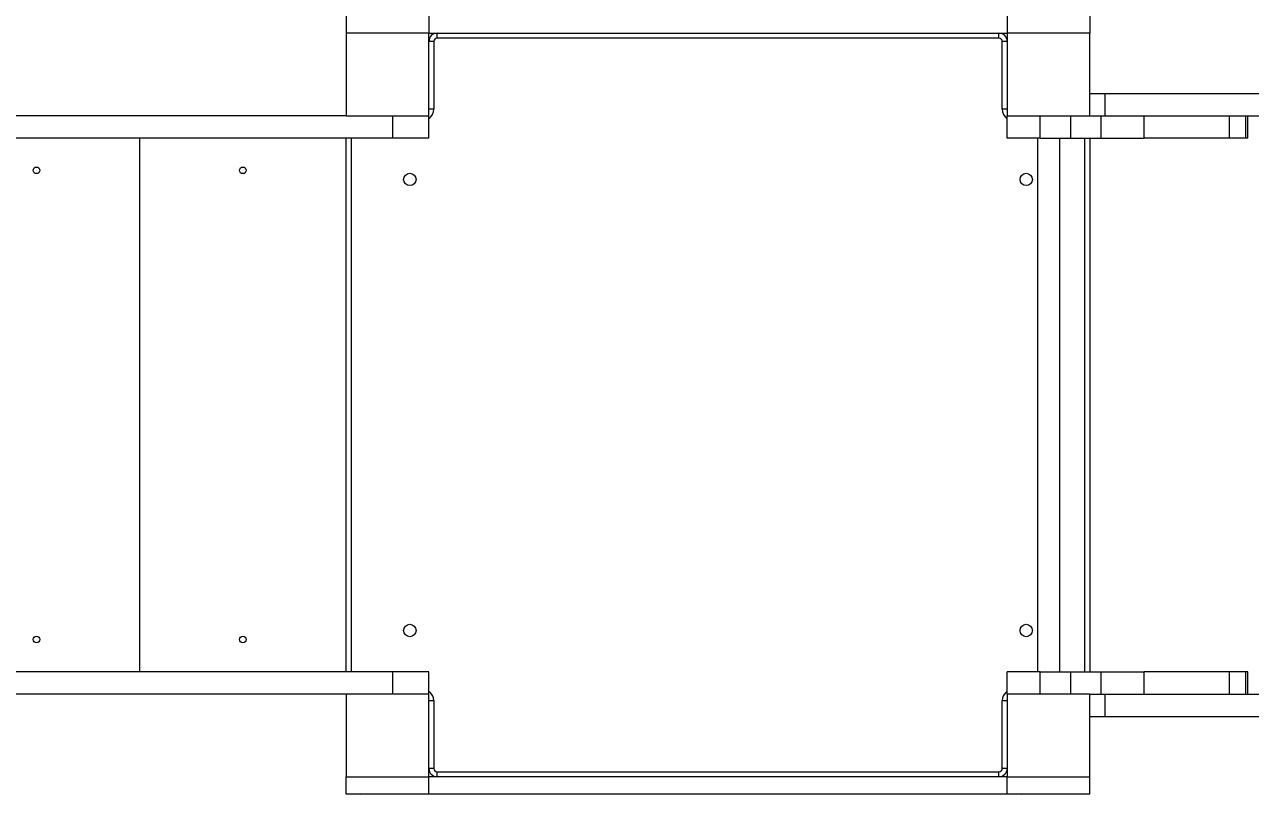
# Model space of a CAD drawing. Header units: millimetres. Extents: x -5113 to 4941, y -5860 to 4000.
# Drawn here: x 52 to 1535, y -12 to 920 of the extents above; entities that cross this region are included whole.
import ezdxf

# ---------------------------------------------------------------- set-up
doc = ezdxf.new("R2010")
doc.units = ezdxf.units.MM
for name, color, linetype in [('DIKOM_ОБЪЕКТ', 7, 'Continuous'), ('DIKOM_РАЗМЕР_ЗОНА', 7, 'Continuous'), ('DIKOM_РАЗМЕР_ОБЪЕКТА', 7, 'Continuous')]:
    doc.layers.add(name, color=color, linetype=linetype)
doc.styles.add('style1', font='arial.ttf', dxfattribs={"width": 0.8})
doc.dimstyles.new('1-50', dxfattribs={"dimtxt": 300, "dimasz": 200, "dimexe": 100, "dimexo": 0, "dimgap": 100, "dimtad": 1, "dimtxsty": 'style1', "dimcen": 200, "dimclrd": 7, "dimclre": 7, "dimclrt": 7, "dimadec": 1, "dimazin": 2, "dimtfac": 1, "dimtmove": 0, "dimatfit": 2, "dimfxl": 0, "dimlwd": 25, "dimlwe": 18, "dimarcsym": 0})

# ---------------------------------------------------------------- blocks, each defined once
blk = doc.blocks.new('*D9')
at = {"layer": 'Defpoints', "color": 0, "transparency": 16777216}
for p in [(-4056.8, 2510.4), (891, 2510.4), (-196, -2600)]:
    blk.add_point(p, dxfattribs=at)
at = {"layer": 'DIKOM_РАЗМЕР_ОБЪЕКТА', "color": 7, "lineweight": 18, "transparency": 16777216}
for p, q in [((891, 2510.4), (-4156.8, 2510.4)), ((-196, -2600), (-4156.8, -2600))]:
    blk.add_line(p, q, dxfattribs=at)
at = {"layer": 'DIKOM_РАЗМЕР_ОБЪЕКТА', "color": 7, "lineweight": 25, "transparency": 16777216}
blk.add_line((-4056.8, -2400), (-4056.8, 2310.4), dxfattribs=at)
at = {"layer": 'DIKOM_РАЗМЕР_ОБЪЕКТА', "color": 7, "transparency": 16777216}
for points in [[(-4090.1, 2310.4), (-4023.4, 2310.4), (-4056.8, 2510.4)], [(-4090.1, -2400), (-4023.4, -2400), (-4056.8, -2600)]]:
    blk.add_solid(points, dxfattribs=at)
at = {"layer": 'DIKOM_РАЗМЕР_ОБЪЕКТА', "color": 7, "transparency": 16777216, "insert": (-4309.9, -44.8), "char_height": 300, "attachment_point": 5, "rotation": 90, "style": 'style1'}
blk.add_mtext('5100', dxfattribs=at)
blk = doc.blocks.new('*D10')
at = {"layer": 'Defpoints', "color": 0, "transparency": 16777216}
for p in [(3441.1, 459.4), (-2259, 136.4), (3441.1, -5185.5)]:
    blk.add_point(p, dxfattribs=at)
at = {"layer": 'DIKOM_РАЗМЕР_ОБЪЕКТА', "color": 7, "lineweight": 18, "transparency": 16777216}
for p, q in [((3441.1, 459.4), (3441.1, -5285.5)), ((-2259, 136.4), (-2259, -5285.5))]:
    blk.add_line(p, q, dxfattribs=at)
at = {"layer": 'DIKOM_РАЗМЕР_ОБЪЕКТА', "color": 7, "lineweight": 25, "transparency": 16777216}
blk.add_line((-2059, -5185.5), (3241.1, -5185.5), dxfattribs=at)
at = {"layer": 'DIKOM_РАЗМЕР_ОБЪЕКТА', "color": 7, "transparency": 16777216}
for points in [[(-2059, -5152.2), (-2059, -5218.9), (-2259, -5185.5)], [(3241.1, -5152.2), (3241.1, -5218.9), (3441.1, -5185.5)]]:
    blk.add_solid(points, dxfattribs=at)
at = {"layer": 'DIKOM_РАЗМЕР_ОБЪЕКТА', "color": 7, "transparency": 16777216, "insert": (591, -4932.4), "char_height": 300, "attachment_point": 5, "style": 'style1'}
blk.add_mtext('5700', dxfattribs=at)
blk = doc.blocks.new('*D11')
at = {"layer": 'Defpoints', "color": 0, "transparency": 16777216}
for p in [(-3759, 118.9), (4941.1, 118.9), (4941.1, -5760.5)]:
    blk.add_point(p, dxfattribs=at)
at = {"layer": 'DIKOM_РАЗМЕР_ЗОНА', "color": 7, "lineweight": 18, "transparency": 16777216}
for p, q in [((-3759, 118.9), (-3759, -5860.5)), ((4941.1, 118.9), (4941.1, -5860.5))]:
    blk.add_line(p, q, dxfattribs=at)
at = {"layer": 'DIKOM_РАЗМЕР_ЗОНА', "color": 7, "lineweight": 25, "transparency": 16777216}
blk.add_line((-3559, -5760.5), (4741.1, -5760.5), dxfattribs=at)
at = {"layer": 'DIKOM_РАЗМЕР_ЗОНА', "color": 7, "transparency": 16777216}
for points in [[(-3559, -5727.1), (-3559, -5793.8), (-3759, -5760.5)], [(4741.1, -5727.1), (4741.1, -5793.8), (4941.1, -5760.5)]]:
    blk.add_solid(points, dxfattribs=at)
at = {"layer": 'DIKOM_РАЗМЕР_ЗОНА', "color": 7, "transparency": 16777216, "insert": (591, -5507.3), "char_height": 300, "attachment_point": 5, "style": 'style1'}
blk.add_mtext('8700', dxfattribs=at)
blk = doc.blocks.new('*D12')
at = {"layer": 'Defpoints', "color": 0, "transparency": 16777216}
for p in [(-4663.5, 4000), (858, 4000), (-70.3, -4600)]:
    blk.add_point(p, dxfattribs=at)
at = {"layer": 'DIKOM_РАЗМЕР_ЗОНА', "color": 7, "lineweight": 18, "transparency": 16777216}
for p, q in [((858, 4000), (-4763.5, 4000)), ((-70.3, -4600), (-4763.5, -4600))]:
    blk.add_line(p, q, dxfattribs=at)
at = {"layer": 'DIKOM_РАЗМЕР_ЗОНА', "color": 7, "lineweight": 25, "transparency": 16777216}
blk.add_line((-4663.5, -4400), (-4663.5, 3800), dxfattribs=at)
at = {"layer": 'DIKOM_РАЗМЕР_ЗОНА', "color": 7, "transparency": 16777216}
for points in [[(-4696.8, 3800), (-4630.1, 3800), (-4663.5, 4000)], [(-4696.8, -4400), (-4630.1, -4400), (-4663.5, -4600)]]:
    blk.add_solid(points, dxfattribs=at)
at = {"layer": 'DIKOM_РАЗМЕР_ЗОНА', "color": 7, "transparency": 16777216, "insert": (-4916.6, -300), "char_height": 300, "attachment_point": 5, "rotation": 90, "style": 'style1'}
blk.add_mtext('8600', dxfattribs=at)

msp = doc.modelspace()

# ---------------------------------------------------------------- linework, layer by layer
at = {"layer": 'DIKOM_ОБЪЕКТ', "color": 7, "linetype": 'Continuous', "lineweight": 15}
for p, q in [((440.954, 930.409), (440.954, 909.409)), ((540.954, 930.409), (540.954, 909.409)), ((1240.954, 930.409), (1240.954, 909.409)), ((1340.954, 930.409), (1340.954, 909.409)), ((440.954, 909.409), (440.954, 809.409)), ((540.954, 909.409), (440.954, 909.409)), ((540.954, 909.409), (1240.954, 909.409)), ((540.954, 809.409), (540.954, 909.409)), ((550.954, 903.409), (550.954, 909.409)), ((1230.954, 903.409), (1230.954, 909.409)), ((1240.954, 909.409), (1240.954, 809.409)), ((1340.954, 909.409), (1240.954, 909.409)), ((1340.954, 809.409), (1340.954, 909.409)), ((546.954, 899.409), (540.954, 899.409)), ((546.954, 899.409), (546.954, 817.409)), ((1230.954, 903.409), (550.954, 903.409)), ((1240.954, 899.409), (1234.954, 899.409)), ((1234.954, 817.409), (1234.954, 899.409)), ((1340.954, 836.409), (1359.111, 836.409)), ((1359.111, 836.409), (1359.111, 809.409)), ((1359.111, 836.409), (2722.797, 836.409)), ((546.954, 817.409), (540.954, 817.409)), ((1240.954, 817.409), (1234.954, 817.409)), ((440.954, 809.409), (20.054, 809.409)), ((440.954, 809.409), (540.954, 809.409)), ((497.185, 782.409), (497.185, 809.409)), ((540.954, 782.409), (540.954, 809.409)), ((1240.954, 782.409), (1240.954, 809.409)), ((1240.954, 809.409), (1340.954, 809.409)), ((1280.954, 782.409), (1280.954, 809.409)), ((1317.85, 782.409), (1317.85, 809.409)), ((1340.954, 809.409), (1354.524, 809.409)), ((1354.524, 782.409), (1354.524, 809.409)), ((1354.524, 809.409), (1405.32, 809.409)), ((1405.32, 809.409), (2671.871, 809.409)), ((1406.867, 782.409), (1406.867, 809.409)), ((1510.048, 782.409), (1510.048, 809.409)), ((1529.664, 782.409), (1529.664, 809.409)), ((1531.974, 782.409), (1531.974, 809.409)), ((497.185, 782.409), (23.47, 782.409)), ((190.951, 136.409), (190.951, 782.409)), ((440.951, 136.409), (440.951, 782.409)), ((440.954, 136.409), (440.954, 782.409)), ((446.954, 782.409), (446.954, 136.409)), ((540.954, 782.409), (497.185, 782.409)), ((1280.954, 782.409), (1240.954, 782.409)), ((1277.454, 782.409), (1277.454, 136.409)), ((1280.954, 782.409), (1317.85, 782.409)), ((1304.454, 136.409), (1304.454, 782.409)), ((1317.85, 782.409), (1354.524, 782.409)), ((1334.954, 136.409), (1334.954, 782.409)), ((1340.954, 782.409), (1340.954, 136.409)), ((1354.524, 782.409), (1406.867, 782.409)), ((1510.048, 782.409), (1406.867, 782.409)), ((1529.664, 782.409), (1510.048, 782.409)), ((1531.974, 782.409), (1529.664, 782.409)), ((497.185, 136.409), (28.429, 136.409)), ((497.185, 109.409), (497.185, 136.409)), ((540.954, 136.409), (497.185, 136.409)), ((540.954, 109.409), (540.954, 136.409)), ((1240.954, 109.409), (1240.954, 136.409)), ((1280.954, 136.409), (1240.954, 136.409)), ((1280.954, 109.409), (1280.954, 136.409)), ((1280.954, 136.409), (1317.85, 136.409)), ((1317.85, 109.409), (1317.85, 136.409)), ((1317.85, 136.409), (1354.524, 136.409)), ((1354.524, 109.409), (1354.524, 136.409)), ((1354.524, 136.409), (1406.867, 136.409)), ((1406.867, 109.409), (1406.867, 136.409)), ((1510.048, 136.409), (1406.867, 136.409)), ((1510.048, 109.409), (1510.048, 136.409)), ((1529.664, 136.409), (1510.048, 136.409)), ((1529.664, 109.409), (1529.664, 136.409)), ((1531.974, 136.409), (1529.664, 136.409)), ((1531.974, 109.409), (1531.974, 136.409)), ((440.954, 109.409), (25.013, 109.409)), ((440.954, 109.409), (440.954, 9.409)), ((540.954, 109.409), (440.954, 109.409)), ((540.954, 9.409), (540.954, 109.409)), ((1340.954, 109.409), (1240.954, 109.409)), ((1240.954, 109.409), (1240.954, 9.409)), ((1340.954, 109.409), (1354.524, 109.409)), ((1340.954, 9.409), (1340.954, 109.409)), ((1354.524, 109.409), (1405.32, 109.409)), ((1359.111, 109.409), (1359.111, 82.409)), ((1405.32, 109.409), (2671.871, 109.409)), ((546.954, 101.409), (540.954, 101.409)), ((546.954, 101.409), (546.954, 19.409)), ((1234.954, 19.409), (1234.954, 101.409)), ((1240.954, 101.409), (1234.954, 101.409)), ((1340.954, 82.409), (1359.111, 82.409)), ((1359.111, 82.409), (2722.797, 82.409)), ((546.954, 19.409), (540.954, 19.409)), ((550.954, 15.409), (1230.954, 15.409)), ((550.954, 9.409), (550.954, 15.409)), ((1230.954, 9.409), (1230.954, 15.409)), ((1240.954, 19.409), (1234.954, 19.409)), ((440.954, -11.591), (440.954, 9.409)), ((440.954, 9.409), (540.954, 9.409)), ((540.954, -11.591), (540.954, 9.409)), ((1240.954, 9.409), (540.954, 9.409)), ((1240.954, -11.591), (1240.954, 9.409)), ((1240.954, 9.409), (1340.954, 9.409)), ((1340.954, -11.591), (1340.954, 9.409)), ((540.954, -11.591), (440.954, -11.591)), ((1240.954, -11.591), (540.954, -11.591)), ((1340.954, -11.591), (1240.954, -11.591))]:
    msp.add_line(p, q, dxfattribs=at)
for centre, radius in [((65.952, 743.409), 4), ((315.952, 743.409), 4), ((517.954, 732.409), 7.5), ((1263.954, 732.409), 7.5), ((517.954, 186.409), 7.5), ((1263.954, 186.409), 7.5), ((65.952, 175.409), 4), ((315.952, 175.409), 4)]:
    msp.add_circle(centre, radius, dxfattribs=at)
for centre, radius, start, end in [((550.954, 899.409), 10, 90, 180), ((1230.954, 899.409), 10, 0, 90), ((550.954, 899.409), 4, 90, 180), ((1230.954, 899.409), 4, 0, 90), ((532.954, 817.409), 14, 304.849905, 0), ((1248.954, 817.409), 14, 180, 235.150095), ((532.954, 101.409), 14, 0, 55.150095), ((1248.954, 101.409), 14, 124.849905, 180), ((550.954, 19.409), 10, 180, 270), ((550.954, 19.409), 4, 180, 270), ((1230.954, 19.409), 4, 270, 0), ((1230.954, 19.409), 10, 270, 0), ((458.46, -12.091), 0.5, 90, 180), ((523.46, -12.091), 0.5, 0, 90), ((523.657, -12.091), 0.5, 0, 90), ((1258.417, -12.091), 0.5, 90, 180), ((1258.453, -12.091), 0.5, 90, 180), ((1323.453, -12.091), 0.5, 0, 90)]:
    msp.add_arc(centre, radius, start, end, dxfattribs=at)

# ---------------------------------------------------------------- dimensions: what is measured, and where the dimension line sits
at = {"layer": 'DIKOM_РАЗМЕР_ЗОНА'}
dim = msp.add_linear_dim(base=(-4663.459, 3999.965), p1=(-70.337, -4600.035), p2=(857.969, 3999.965), angle=90, dimstyle='1-50', dxfattribs=at)
dim.commit()
dim.dimension.update_dxf_attribs({"geometry": '*D12', "text_midpoint": (-4663.459, -300.035), "dimtype": 160})
dim = msp.add_linear_dim(base=(4941.063, -5760.455), p1=(-3759.046, 118.911), p2=(4941.063, 118.911), text='8700', dimstyle='1-50', dxfattribs=at)
dim.commit()
dim.dimension.update_dxf_attribs({"geometry": '*D11', "text_midpoint": (591.009, -5760.455), "dimtype": 160})
at = {"layer": 'DIKOM_РАЗМЕР_ОБЪЕКТА'}
dim = msp.add_linear_dim(base=(-4056.751, 2510.419), p1=(-196.046, -2600.035), p2=(890.954, 2510.419), angle=90, text='5100', dimstyle='1-50', dxfattribs=at)
dim.commit()
dim.dimension.update_dxf_attribs({"geometry": '*D9', "text_midpoint": (-4056.751, -44.808), "dimtype": 160})
dim = msp.add_linear_dim(base=(3441.063, -5185.54), p1=(-2259.046, 136.409), p2=(3441.063, 459.409), text='5700', dimstyle='1-50', dxfattribs=at)
dim.commit()
dim.dimension.update_dxf_attribs({"geometry": '*D10', "text_midpoint": (591.009, -5185.54), "dimtype": 160})

doc.saveas('drawing.dxf')
